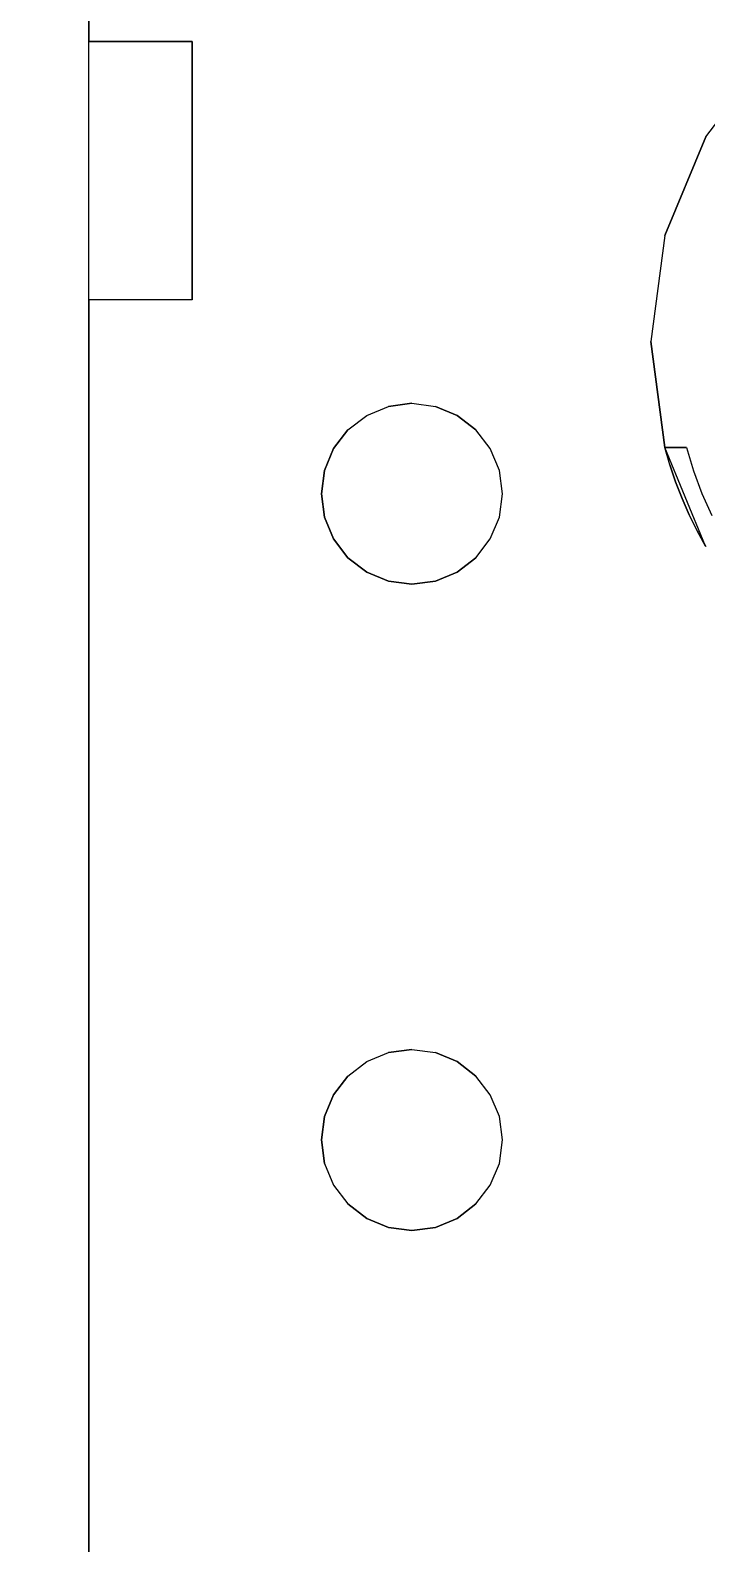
# Model space of a CAD drawing. Header units: inches. Extents: x -827 to 154, y -802 to 207.
# Drawn here: x 51.55 to 55.66, y -101.43 to -92.22 of the extents above; entities that cross this region are included whole.
import ezdxf

# ---------------------------------------------------------------- set-up
doc = ezdxf.new("R2010")
doc.units = ezdxf.units.IN
doc.header["$MEASUREMENT"] = 0
for name, color, linetype, lineweight in [('A-ANNO-DIMS', 211, 'Continuous', 9), ('A-ANNO-DIMS-48', 211, 'Continuous', 9), ('Layer0', 7, 'Continuous', 9), ('welding_bench_skp', 8, 'Continuous', 9)]:
    doc.layers.add(name, color=color, linetype=linetype, lineweight=lineweight)
doc.styles.add('Arial', font='arial.ttf', dxfattribs={"height": 4.5})
doc.dimstyles.new('Linear_-_3_32__Arial', dxfattribs={"dimscale": 12, "dimtxt": 4.591167, "dimasz": 0.5, "dimexe": 0.375, "dimexo": 0.25, "dimgap": 0.25, "dimtad": 1, "dimdec": 5, "dimrnd": 0.03125, "dimzin": 1, "dimdsep": 46, "dimlunit": 4, "dimtxsty": 'Arial', "dimblk1": 'OBLIQUE', "dimblk2": 'OBLIQUE', "dimsah": 1, "dimcen": 0.09, "dimdle": 0.375, "dimazin": 0, "dimtfac": 1, "dimtdec": 4, "dimtix": 1, "dimtmove": 0, "dimatfit": 3, "dimfxl": 1, "dimtvp": 1, "dimtfill": 1, "dimfrac": 2, "dimtolj": 1, "dimtzin": 0, "dimarcsym": 2})

# ---------------------------------------------------------------- blocks, each defined once
blk = doc.blocks.new('welding_bench_skp_12-403467-Level 1')
at = {"layer": 'Layer0'}
for p, q in [((0.636, 15.875), (1, 16.349)), ((0.162, 14.729), (0.636, 15.875)), ((0.636, 15.875), (0.162, 14.729)), ((0.162, 14.729), (0, 13.5)), ((0.162, 14.729), (0, 13.5)), ((0.162, 12.271), (0, 13.5)), ((0, 13.5), (0.162, 12.271)), ((0.162, 12.271), (0.412, 12.271)), ((0.635, 11.128), (0.162, 12.271)), ((0.412, 12.271), (0.162, 12.271)), ((0.635, 11.128), (0.162, 12.271)), ((0.22, 12.072), (0.162, 12.271)), ((0.22, 12.072), (0.162, 12.271)), ((0.412, 12.271), (0.494, 12.002)), ((0.412, 12.271), (0.494, 12.002)), ((0.22, 12.072), (0.287, 11.875)), ((0.287, 11.875), (0.22, 12.072)), ((0.494, 12.002), (0.592, 11.74)), ((0.494, 12.002), (0.592, 11.74)), ((0.287, 11.875), (0.362, 11.682)), ((0.362, 11.682), (0.287, 11.875)), ((0.362, 11.682), (0.445, 11.493)), ((0.362, 11.682), (0.445, 11.493)), ((0.445, 11.493), (0.362, 11.682)), ((0.592, 11.74), (0.706, 11.484)), ((0.592, 11.74), (0.706, 11.484)), ((0.445, 11.493), (0.537, 11.307)), ((0.445, 11.493), (0.537, 11.307)), ((0.537, 11.307), (0.445, 11.493)), ((0.445, 11.493), (0.445, 11.493)), ((0.445, 11.493), (0.445, 11.493)), ((0.537, 11.307), (0.636, 11.125)), ((0.537, 11.307), (0.537, 11.307)), ((0.635, 11.128), (0.537, 11.307)), ((0.635, 11.128), (0.537, 11.307)), ((0.537, 11.307), (0.537, 11.307)), ((0.635, 11.128), (0.637, 11.125)), ((0.637, 11.125), (0.635, 11.128))]:
    blk.add_line(p, q, dxfattribs=at)
blk = doc.blocks.new('welding_bench_skp_5-403460-Level 1')
at = {"layer": 'Layer0'}
for p, q in [((4.7244, 59.0551), (34.6457, 59.0551)), ((34.6457, 59.0551), (4.7244, 59.0551)), ((34.6457, 58.4252), (34.6457, 59.0551)), ((34.6457, 58.4252), (34.6457, 59.0551)), ((39.3701, 59.0551), (36.2205, 59.0551)), ((36.2205, 59.0551), (39.3701, 59.0551)), ((36.2205, 58.4252), (36.2205, 59.0551)), ((36.2205, 59.0551), (36.2205, 58.4252)), ((36.2205, 58.4252), (34.6457, 58.4252)), ((34.6457, 58.4252), (36.2205, 58.4252)), ((29.3849, 57.619), (29.252, 57.564)), ((29.3849, 57.619), (29.252, 57.564)), ((29.5276, 57.6378), (29.3849, 57.619)), ((29.3849, 57.619), (29.5276, 57.6378)), ((29.6702, 57.619), (29.5276, 57.6378)), ((29.5276, 57.6378), (29.6702, 57.619)), ((29.8031, 57.564), (29.6702, 57.619)), ((29.6702, 57.619), (29.8031, 57.564)), ((33.3219, 57.619), (33.189, 57.564)), ((33.189, 57.564), (33.3219, 57.619)), ((33.4646, 57.6378), (33.3219, 57.619)), ((33.3219, 57.619), (33.4646, 57.6378)), ((33.6072, 57.619), (33.4646, 57.6378)), ((33.4646, 57.6378), (33.6072, 57.619)), ((33.7402, 57.564), (33.6072, 57.619)), ((33.6072, 57.619), (33.7402, 57.564)), ((29.252, 57.564), (29.1378, 57.4764)), ((29.252, 57.564), (29.1378, 57.4764)), ((29.9173, 57.4764), (29.8031, 57.564)), ((29.8031, 57.564), (29.9173, 57.4764)), ((33.189, 57.564), (33.0748, 57.4764)), ((33.0748, 57.4764), (33.189, 57.564)), ((33.8543, 57.4764), (33.7402, 57.564)), ((33.7402, 57.564), (33.8543, 57.4764)), ((29.0502, 57.3622), (29.1378, 57.4764)), ((29.1378, 57.4764), (29.0502, 57.3622)), ((29.9173, 57.4764), (30.0049, 57.3622)), ((29.9173, 57.4764), (30.0049, 57.3622)), ((32.9872, 57.3622), (33.0748, 57.4764)), ((33.0748, 57.4764), (32.9872, 57.3622)), ((33.8543, 57.4764), (33.9419, 57.3622)), ((33.8543, 57.4764), (33.9419, 57.3622)), ((28.9952, 57.2293), (29.0502, 57.3622)), ((29.0502, 57.3622), (28.9952, 57.2293)), ((30.0049, 57.3622), (30.06, 57.2293)), ((30.0049, 57.3622), (30.06, 57.2293)), ((32.9322, 57.2293), (32.9872, 57.3622)), ((32.9872, 57.3622), (32.9322, 57.2293)), ((33.9419, 57.3622), (33.997, 57.2293)), ((33.9419, 57.3622), (33.997, 57.2293)), ((28.9764, 57.0866), (28.9952, 57.2293)), ((28.9952, 57.2293), (28.9764, 57.0866)), ((30.06, 57.2293), (30.0787, 57.0866)), ((30.0787, 57.0866), (30.06, 57.2293)), ((32.9134, 57.0866), (32.9322, 57.2293)), ((32.9322, 57.2293), (32.9134, 57.0866)), ((33.997, 57.2293), (34.0157, 57.0866)), ((34.0157, 57.0866), (33.997, 57.2293)), ((28.9952, 56.944), (28.9764, 57.0866)), ((28.9764, 57.0866), (28.9952, 56.944)), ((30.0787, 57.0866), (30.06, 56.944)), ((30.0787, 57.0866), (30.06, 56.944)), ((32.9322, 56.944), (32.9134, 57.0866)), ((32.9134, 57.0866), (32.9322, 56.944)), ((34.0157, 57.0866), (33.997, 56.944)), ((34.0157, 57.0866), (33.997, 56.944)), ((29.0502, 56.811), (28.9952, 56.944)), ((28.9952, 56.944), (29.0502, 56.811)), ((30.06, 56.944), (30.0049, 56.811)), ((30.0049, 56.811), (30.06, 56.944)), ((32.9872, 56.811), (32.9322, 56.944)), ((32.9322, 56.944), (32.9872, 56.811)), ((33.997, 56.944), (33.9419, 56.811)), ((33.9419, 56.811), (33.997, 56.944)), ((29.1378, 56.6969), (29.0502, 56.811)), ((29.0502, 56.811), (29.1378, 56.6969)), ((30.0049, 56.811), (29.9173, 56.6969)), ((29.9173, 56.6969), (30.0049, 56.811)), ((33.0748, 56.6969), (32.9872, 56.811)), ((32.9872, 56.811), (33.0748, 56.6969)), ((33.9419, 56.811), (33.8543, 56.6969)), ((33.8543, 56.6969), (33.9419, 56.811)), ((29.1378, 56.6969), (29.252, 56.6093)), ((29.1378, 56.6969), (29.252, 56.6093)), ((29.8031, 56.6093), (29.9173, 56.6969)), ((29.8031, 56.6093), (29.9173, 56.6969)), ((33.0748, 56.6969), (33.189, 56.6093)), ((33.0748, 56.6969), (33.189, 56.6093)), ((33.7402, 56.6093), (33.8543, 56.6969)), ((33.7402, 56.6093), (33.8543, 56.6969)), ((29.252, 56.6093), (29.3849, 56.5542)), ((29.252, 56.6093), (29.3849, 56.5542)), ((29.6702, 56.5542), (29.8031, 56.6093)), ((29.6702, 56.5542), (29.8031, 56.6093)), ((33.189, 56.6093), (33.3219, 56.5542)), ((33.189, 56.6093), (33.3219, 56.5542)), ((33.6072, 56.5542), (33.7402, 56.6093)), ((33.6072, 56.5542), (33.7402, 56.6093)), ((29.3849, 56.5542), (29.5276, 56.5354)), ((29.3849, 56.5542), (29.5276, 56.5354)), ((29.5276, 56.5354), (29.6702, 56.5542)), ((29.5276, 56.5354), (29.6702, 56.5542)), ((33.3219, 56.5542), (33.4646, 56.5354)), ((33.3219, 56.5542), (33.4646, 56.5354)), ((33.4646, 56.5354), (33.6072, 56.5542)), ((33.4646, 56.5354), (33.6072, 56.5542))]:
    blk.add_line(p, q, dxfattribs=at)
blk = doc.blocks.new('welding_bench_skp_2-403457-Level 1')
at = {"layer": 'Layer0'}
blk.add_line((34.6457, 0.6299), (36.2205, 0.6299), dxfattribs=at)
blk.add_line((34.6457, 0.6299), (36.2205, 0.6299), dxfattribs=at)
blk = doc.blocks.new('welding_bench_skp_1-403456-Level 1')
for name, p in [('welding_bench_skp_5-403460-Level 1', (-0.2362, -0.2362)), ('welding_bench_skp_2-403457-Level 1', (-0.2362, 58.189))]:
    blk.add_blockref(name, p)
at = {"xscale": 0.5253999999999984, "yscale": 0.5253999999999984, "zscale": 0.5253999999999984, "rotation": 270}
blk.add_blockref('welding_bench_skp_12-403467-Level 1', (27.0621, 55.3949), dxfattribs=at)
blk = doc.blocks.new('welding_bench_skp-403450-Level 1')
blk.add_blockref('welding_bench_skp_1-403456-Level 1', (0, 0))
blk = doc.blocks.new('DIMBLOCK3-Level 1')
at = {"layer": 'A-ANNO-DIMS-48'}
for p, q in [((149.1653, 128.0236), (149.1653, -235.9764)), ((46.1044, 123.5236), (153.6653, 123.5236)), ((149.1653, 123.5236), (46.1044, 123.5236)), ((46.1044, -231.4764), (153.6653, -231.4764)), ((149.1653, -231.4764), (46.1044, -231.4764))]:
    blk.add_line(p, q, dxfattribs=at)
at = {"layer": 'A-ANNO-DIMS-48', "lineweight": 50}
for p, q in [((149.1653, 123.5236), (146.1653, 126.5236)), ((149.1653, 123.5236), (152.1653, 120.5236)), ((149.1653, -231.4764), (146.1653, -228.4764)), ((149.1653, -231.4764), (152.1653, -234.4764))]:
    blk.add_line(p, q, dxfattribs=at)
at = {"layer": 'A-ANNO-DIMS-48', "color": 0, "insert": (140.3232, -63.7238), "char_height": 4.5, "width": 23.393763, "attachment_point": 1, "rotation": 90, "line_spacing_factor": 0.941778, "style": 'Arial', "bg_fill": 3, "box_fill_scale": 1.25, "bg_fill_color": 256, "bg_fill_true_color": 13158600, "bg_fill_transparency": 0}
blk.add_mtext('29\' - 7"', dxfattribs=at)
blk = doc.blocks.new('_Oblique')
at = {"color": 0, "linetype": 'ByBlock', "lineweight": -2}
blk.add_line((-0.5, -0.5), (0.5, 0.5), dxfattribs=at)

msp = doc.modelspace()

# ---------------------------------------------------------------- block references
at = {"layer": 'welding_bench_skp', "color": 7, "rotation": 90.0000000000004}
msp.add_blockref('welding_bench_skp-403450-Level 1', (110.724377, -128.267836), dxfattribs=at)

# ---------------------------------------------------------------- next in the draw order: dimensions: what is measured, and where the dimension line sits
at = {"layer": 'A-ANNO-DIMS'}
dim = msp.add_linear_dim(base=(149.16527, -231.476424), p1=(43.104386, 123.523576), p2=(43.104386, -231.476424), angle=90, dimstyle='Linear_-_3_32__Arial', override={"dimpost": '<>', "dimfxl": 355}, dxfattribs=at)
dim.commit()
dim.dimension.update_dxf_attribs({"geometry": 'DIMBLOCK3-Level 1', "text_midpoint": (143.867692, -53.976424)})

doc.saveas('drawing.dxf')
